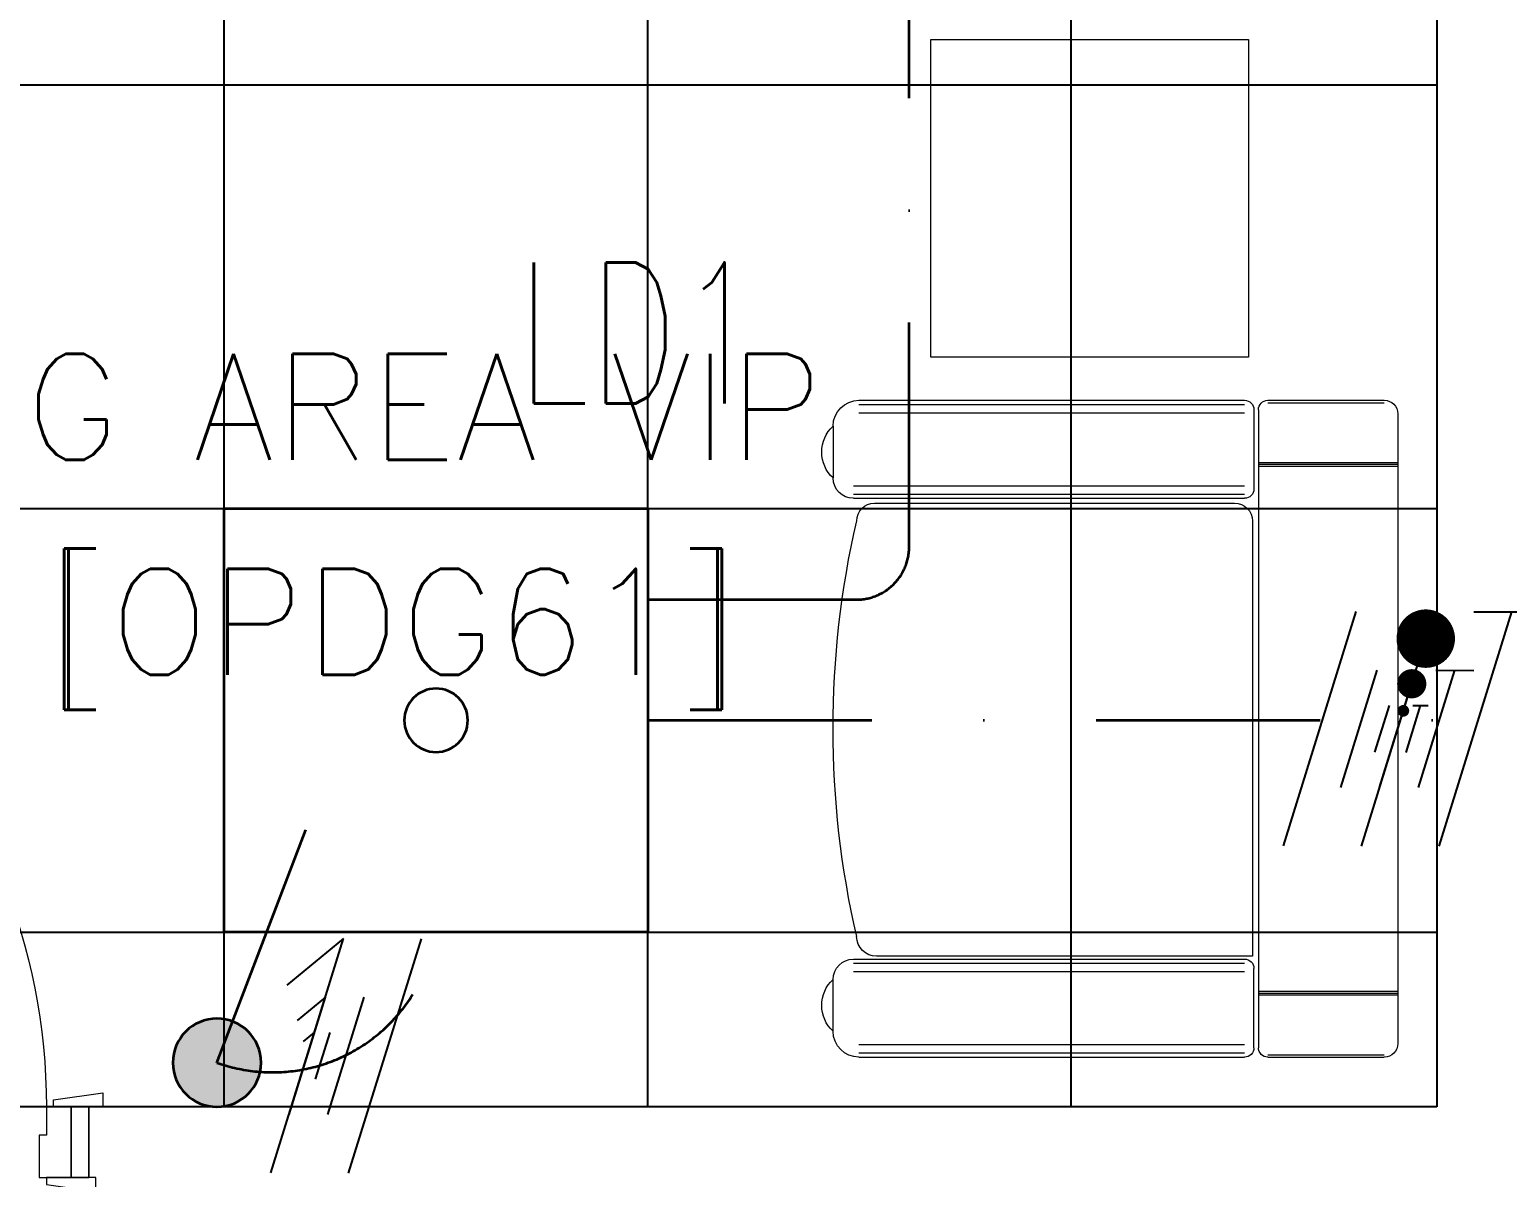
# Model space of a CAD drawing. Header units: inches. Extents: x -12418 to 183584, y -29325 to 19878.
# Drawn here: x 13524 to 15618, y -947 to 678 of the extents above; entities that cross this region are included whole.
import ezdxf
from ezdxf.enums import TextEntityAlignment as Align

# ---------------------------------------------------------------- set-up
doc = ezdxf.new("R2010")
doc.units = ezdxf.units.IN
doc.header["$LTSCALE"] = 25
doc.header["$MEASUREMENT"] = 0
doc.linetypes.add('DASHDOT', pattern=[25.4, 12.7, -6.35, 0, -6.35])
doc.layers.get('0').update_dxf_attribs({"color": 8})
for name, color, linetype, lineweight in [('00-Ground Floor$0$72_EGR_BASE_TEXT', 252, 'Continuous', 5), ('00-Ground Floor$0$LOADING', 253, 'Continuous', 5), ('00-Ground Floor$0$Walls', 251, 'Continuous', 5), ('00-Ground Floor$0$Wooden Joinery', 251, 'Continuous', 5), ('E-LITE-CIRC-NUMB', 6, 'Continuous', 25), ('E-LITE-CLNG', 150, 'Continuous', 35), ('E-LITE-CLNG-CNDT', 6, 'DASHDOT', 35), ('E-LITE-CTRL', 6, 'Continuous', 25), ('E-LITE-IDEN', 6, 'Continuous', 25), ('E-LITE-SWCH @ 100', 3, 'Continuous', 35), ('E-POWR-WIRE', 6, 'Continuous', 25), ('E-POWR-WIRE @ 100', 6, 'Continuous', 25), ('E-POWR-WIRE @ 20', 6, 'Continuous', 25), ('E-POWR-WIRE @ 50', 6, 'Continuous', 25)]:
    doc.layers.add(name, color=color, linetype=linetype, lineweight=lineweight)
doc.layers.add('00-Ground Floor$0$False Ceiling', color=251, linetype='Continuous')
doc.styles.add('00-Ground Floor$0$SIMPLEX', font='SIMPLEX.shx', dxfattribs={"height": 150})
doc.styles.add('DC_Simplex', font='SIMPLEX.shx', dxfattribs={"width": 0.7})

# ---------------------------------------------------------------- blocks, each defined once
blk = doc.blocks.new('00-Ground Floor$0$A$C72370EFE')
at = {"layer": '00-Ground Floor$0$Wooden Joinery'}
for p, q in [((-0.01, -0.04), (-0.02, -0.04)), ((-0.01, -0.03), (-0.01, -0.07)), ((0, -0.03), (-0.01, -0.03)), ((0.04, -0.03), (0.05, -0.03)), ((0.05, -0.03), (0.05, -0.07)), ((0.05, -0.04), (0.06, -0.04)), ((-0.01, -0.06), (-0.02, -0.06)), ((0.05, -0.06), (0.06, -0.06)), ((-0.05, -0.07), (-0.05, -0.16)), ((-0.03, -0.07), (-0.03, -0.16)), ((0, -0.07), (-0.01, -0.07)), ((0.04, -0.07), (0.05, -0.07)), ((0.07, -0.07), (0.07, -0.16)), ((0.09, -0.07), (0.09, -0.16)), ((-0.01, -0.17), (-0.02, -0.17)), ((-0.01, -0.17), (-0.01, -0.19)), ((0.05, -0.17), (0.06, -0.17)), ((0.05, -0.17), (0.05, -0.19)), ((-0.01, -0.19), (-0.02, -0.19)), ((0.05, -0.19), (0.06, -0.19))]:
    blk.add_line(p, q, dxfattribs=at)
for centre, radius, start, end in [((-0.02, -0.07), 0.03, 90, 180), ((0.06, -0.07), 0.03, 0, 90), ((-0.02, -0.07), 0.01, 90, 180), ((0.06, -0.07), 0.01, 0, 90), ((-0.02, -0.16), 0.03, 180, 270), ((-0.02, -0.16), 0.01, 180, 270), ((0.06, -0.16), 0.01, 270, 0), ((0.06, -0.16), 0.03, 270, 0)]:
    blk.add_arc(centre, radius, start, end, dxfattribs=at)
blk = doc.blocks.new('00-Ground Floor$0$A$C5DAD61B4')
at = {"layer": '00-Ground Floor$0$Wooden Joinery'}
for points in [[(80, 959.1), (80, 969.1), (10, 979.1), (10, 959.1)], [(940, 959.1), (940, 969.1), (1010, 979.1), (1010, 959.1)], [(70, 859.1), (70, 849.1), (0, 839.1), (0, 859.1)], [(120, 859.1), (120, 0), (80, 0), (80, 859.1)], [(950, 859.1), (950, 849.1), (1020, 839.1), (1020, 859.1)]]:
    blk.add_lwpolyline(points, close=True, dxfattribs=at)
for points in [[(45, 859.1), (45, 959.1), (20, 959.1), (20, 859.1), (45, 859.1)], [(45, 859.1), (80, 859.1), (80, 899.1), (90, 899.1), (90, 959.1), (45, 959.1), (45, 859.1)], [(975, 859.1), (940, 859.1), (940, 899.1), (930, 899.1), (930, 959.1), (975, 959.1), (975, 859.1)], [(975, 859.1), (975, 959.1), (1000, 959.1), (1000, 859.1), (975, 859.1)]]:
    blk.add_lwpolyline(points, dxfattribs=at)
blk.add_arc((80, 859.1), 860, 272.666, 0, dxfattribs=at)
at = {"layer": '00-Ground Floor$0$Wooden Joinery', "xscale": 999.9999999998854, "yscale": 999.9999999998854, "zscale": 999.9999999998854, "rotation": 180}
blk.add_blockref('00-Ground Floor$0$A$C72370EFE', (120, 0), dxfattribs=at)
blk = doc.blocks.new('00-Ground Floor$0$single seat')
at = {"layer": '00-Ground Floor$0$LOADING'}
for p, q in [((-972558.1, -381684), (-972723.2, -381684)), ((-972558.1, -381687.4), (-972723.2, -381687.4)), ((-972544.8, -381697.3), (-972544.8, -382601.1)), ((-972538.5, -381697.3), (-972538.5, -381809.5)), ((-971978.9, -381684), (-972525.2, -381684)), ((-971978.9, -381689.9), (-972525.2, -381689.9)), ((-971978.9, -381701.7), (-972525.2, -381701.7)), ((-972742.2, -381703.1), (-972742.2, -382595.5)), ((-971942.2, -381720.6), (-971942.2, -381794)), ((-972544.8, -381772.1), (-972742.2, -381772.1)), ((-972544.8, -381774.6), (-972742.2, -381774.6)), ((-972544.8, -381777.1), (-972742.2, -381777.1)), ((-971971, -381805.1), (-972525.2, -381805.1)), ((-971971, -381816.9), (-972525.2, -381816.9)), ((-971971, -381822.8), (-972525.2, -381822.8)), ((-972001, -381829.5), (-972511, -381829.5)), ((-972536.4, -381854.9), (-972536.4, -382471.4)), ((-972536.4, -382471.4), (-972003.7, -382471.4)), ((-971971, -382475.4), (-972525.2, -382475.4)), ((-972538.5, -382600.9), (-972538.5, -382488.7)), ((-971971, -382481.3), (-972525.2, -382481.3)), ((-971971, -382493.1), (-972525.2, -382493.1)), ((-971942.2, -382577.6), (-971942.2, -382504.2)), ((-972544.8, -382521), (-972742.2, -382521)), ((-972544.8, -382523.6), (-972742.2, -382523.6)), ((-972544.8, -382526.1), (-972742.2, -382526.1)), ((-971978.9, -382596.4), (-972525.2, -382596.4)), ((-972558.1, -382610.8), (-972723.2, -382610.8)), ((-972558.1, -382614.2), (-972723.2, -382614.2)), ((-971978.9, -382608.3), (-972525.2, -382608.3)), ((-971978.9, -382614.2), (-972525.2, -382614.2))]:
    blk.add_line(p, q, dxfattribs=at)
for centre, radius, start, end in [((-972723.2, -381703.1), 19.1, 90, 180), ((-972558.1, -381697.3), 13.3, 0, 90), ((-972525.2, -381697.3), 13.3, 90, 180), ((-971978.9, -381720.6), 36.6, 0, 90), ((-971976, -381757.3), 49.9, 312.6462, 47.3538), ((-971971, -381794), 28.8, 270, 0), ((-972525.2, -381809.5), 13.3, 180, 270), ((-972511, -381854.9), 25.3, 90, 180), ((-972001, -381854.9), 25.3, 0, 90), ((-973252.2, -382149.1), 1310, 347.0217, 12.9783), ((-972003.7, -382443.3), 28.1, 270, 0), ((-972525.2, -382488.7), 13.3, 90, 180), ((-971971, -382504.2), 28.8, 0, 90), ((-971976, -382540.9), 49.9, 312.6462, 47.3538), ((-971978.9, -382577.6), 36.6, 270, 0), ((-972723.2, -382595.1), 19.1, 180, 270), ((-972558.1, -382600.9), 13.3, 270, 0), ((-972525.2, -382600.9), 13.3, 180, 270)]:
    blk.add_arc(centre, radius, start, end, dxfattribs=at)
blk = doc.blocks.new('00-Ground Floor$0$A$Ce9e1c4c3')
at = {"layer": '00-Ground Floor$0$False Ceiling', "color": 254, "linetype": 'Continuous'}
for p, q in [((-86200, -847.4), (-86200, 2532.6)), ((-85600, -847.4), (-85600, 2532.6)), ((-85000, -847.4), (-85000, 2532.6)), ((-87636.7, 600), (-84482.1, 600)), ((-87636.7, 0), (-84482.1, 0)), ((-87636.7, -600), (-84482.1, -600))]:
    blk.add_line(p, q, dxfattribs=at)
at = {"layer": '00-Ground Floor$0$False Ceiling', "color": 254}
for p, q in [((-84482.1, 2532.6, 0), (-84482.1, -847.4, 0)), ((-84482.1, -847.4, 0), (-87636.7, -847.4, 0))]:
    blk.add_line(p, q, dxfattribs=at)
blk = doc.blocks.new('00-Ground Floor')
at = {"layer": '00-Ground Floor$0$LOADING', "elevation": 0}
blk.add_lwpolyline([(15251, 214.1), (14801, 214.1), (14801, 664.1), (15251, 664.1)], close=True, dxfattribs=at)
at = {"layer": '00-Ground Floor$0$Walls'}
for p, q in [((15517.9, -847.4, 0), (15517.9, 2532.6, 0)), ((13607.9, -847.4, 0), (15517.9, -847.4, 0)), ((13607.9, -847.4, 0), (13607.9, -947.4, 0))]:
    blk.add_line(p, q, dxfattribs=at)
at = {"layer": '00-Ground Floor$0$False Ceiling', "color": 254}
blk.add_blockref('00-Ground Floor$0$A$Ce9e1c4c3', (100000, 0), dxfattribs=at)
at = {"layer": '00-Ground Floor$0$LOADING', "xscale": -1}
blk.add_blockref('00-Ground Floor$0$single seat', (-957279.7, 381837.2), dxfattribs=at)
at = {"layer": '00-Ground Floor$0$Wooden Joinery', "xscale": -1, "rotation": 180}
blk.add_blockref('00-Ground Floor$0$A$C5DAD61B4', (12607.9, 11.6, 0), dxfattribs=at)
at = {"layer": '00-Ground Floor$0$72_EGR_BASE_TEXT', "char_height": 150, "attachment_point": 2, "style": '00-Ground Floor$0$SIMPLEX'}
for s, insert in [('WAITING AREA VIP', (13774.7, 218.9)), ('[OPDG61]', (14039, -85.4, 0))]:
    blk.add_mtext(s, dxfattribs=dict(at, insert=insert))
blk = doc.blocks.new('*U251')
blk.add_lwpolyline([(-300, 300), (-300, -300), (300, -300), (300, 300)], close=True)
blk.add_circle((0, 0), 45)
at = {"layer": 'E-LITE-CIRC-NUMB', "style": 'DC_Simplex', "width": 0.7, "flags": 8}
blk.add_attdef('CIRCUIT', text='', height=200, rotation=0, dxfattribs=at).set_placement((-473.9, 300), align=Align.RIGHT)
at = {"layer": 'E-LITE-CTRL', "style": 'DC_Simplex', "width": 0.7, "flags": 8}
blk.add_attdef('CONTROL', (1118.9, -935), '', height=200, rotation=360, dxfattribs=at)
at = {"layer": 'E-LITE-IDEN', "style": 'DC_Simplex', "width": 0.7, "flags": 8}
blk.add_attdef('TYPE', (-114.6, 448.6), '', height=200, rotation=360, dxfattribs=at)
blk = doc.blocks.new('*U23')
blk.add_hatch(color=256).paths.add_polyline_path([(0.636, -0.614, -1), (-0.614, -0.636, -1)])
blk.add_line((0.011, -0.625), (1.269, -3.925))
blk.add_circle((0.011, -0.625), 0.625)
at = {"layer": 'E-LITE-CTRL', "style": 'DC_Simplex', "width": 0.7, "flags": 8}
blk.add_attdef('CONTROL', (-26.627, -10.116), '', height=2, rotation=360, dxfattribs=at)
at = {"layer": 'E-LITE-IDEN', "style": 'DC_Simplex', "width": 0.7, "flags": 8}
blk.add_attdef('TYPE', text='', height=2, rotation=360, dxfattribs=at).set_placement((-31.991, -10.116), align=Align.RIGHT)
blk = doc.blocks.new('*U77')
for p, q in [((-0.515, -1.66), (0.515, 1.66)), ((0.515, 1.66), (-0.287, 1.001)), ((0.587, -1.663), (1.617, 1.658))]:
    blk.add_line(p, q)
blk = doc.blocks.new('*U1198')
at = {"layer": 'E-POWR-WIRE @ 100', "xscale": 100, "yscale": 100, "zscale": 100}
blk.add_blockref('*U77', (13917.5, -775.1, 0), dxfattribs=at)
at = {"layer": 'E-POWR-WIRE @ 20', "xscale": 20, "yscale": 20, "zscale": 20}
blk.add_blockref('*U77', (13917.5, -775.1, 0), dxfattribs=at)
at = {"layer": 'E-POWR-WIRE @ 50', "xscale": 50, "yscale": 50, "zscale": 50}
blk.add_blockref('*U77', (13917.5, -775.1, 0), dxfattribs=at)
blk = doc.blocks.new('*U76')
for p, q in [((-1.617, -1.658), (-0.587, 1.663)), ((-0.515, -1.66), (0.515, 1.66)), ((0.587, -1.663), (1.617, 1.658)), ((1.078, 1.659), (2.157, 1.657))]:
    blk.add_line(p, q)
at = {"const_width": 0.414}
blk.add_lwpolyline([(0.19, 1.278, 1), (0.604, 1.277, 1)], format="xyb", close=True, dxfattribs=at)
blk = doc.blocks.new('*U1267')
at = {"layer": 'E-POWR-WIRE @ 100', "xscale": 100, "yscale": 100, "zscale": 100}
blk.add_blockref('*U76', (15462.5, -312.1), dxfattribs=at)
at = {"layer": 'E-POWR-WIRE @ 20', "xscale": 20, "yscale": 20, "zscale": 20}
blk.add_blockref('*U76', (15462.5, -312.1), dxfattribs=at)
at = {"layer": 'E-POWR-WIRE @ 50', "xscale": 50, "yscale": 50, "zscale": 50}
blk.add_blockref('*U76', (15462.5, -312.1), dxfattribs=at)

msp = doc.modelspace()

# ---------------------------------------------------------------- linework, layer by layer
at = {"layer": 'E-LITE-CLNG-CNDT'}
for points in [[(14400, -129.1), (14695.4, -129.1, 0.414214), (14770.4, -54.1), (14770.4, 3207.6)], [(14400, -300), (16506, -300, 0.308564), (16575.9, -252.4), (16725.4, 129.1)]]:
    msp.add_lwpolyline(points, format="xyb", dxfattribs=at)
at = {"layer": 'E-LITE-CLNG-CNDT', "elevation": 0}
msp.add_lwpolyline([(13789.6, -784.9, 0.470847), (14100, -600, -11.460939)], format="xyb", dxfattribs=at)

# ---------------------------------------------------------------- block references
at = {"layer": 'E-LITE-CLNG'}
ref = msp.add_blockref('*U251', (14100, -300), dxfattribs=dict(at, xscale=-1))
ref.add_attrib('TYPE', 'LD1', (14214.6, 148.6), dxfattribs={"layer": 'E-LITE-IDEN', "height": 200, "rotation": 0, "style": 'DC_Simplex', "width": 0.7, "flags": 8})
at = {"layer": 'E-LITE-CLNG-CNDT', "color": 1}
msp.add_blockref('00-Ground Floor', (0, 0), dxfattribs=at)
at = {"layer": 'E-LITE-SWCH @ 100', "xscale": -100, "yscale": 100, "zscale": 100, "rotation": 180}
msp.add_blockref('*U23', (13788.5, -847.4, 0), dxfattribs=at)
at = {"layer": 'E-POWR-WIRE'}
for name in ['*U1267', '*U1198']:
    msp.add_blockref(name, (0, 0), dxfattribs=at)

doc.saveas('drawing.dxf')
